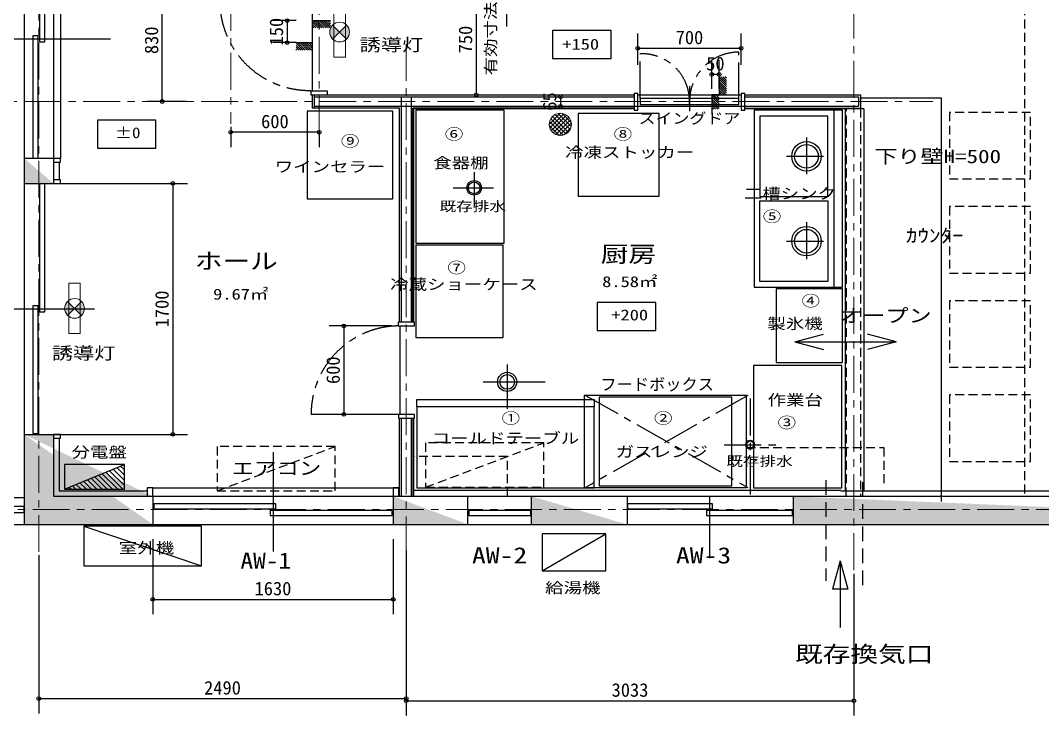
# Model space of a CAD drawing. Units: millimetres at full size, sheet at 1:50. Extents: x -32850 to 20320, y -7438 to 6543.
# Drawn here: x -26436 to -19509, y -1923 to 2786 of the extents above; entities that cross this region are included whole.
import ezdxf
from ezdxf.enums import TextEntityAlignment as Align

# ---------------------------------------------------------------- set-up
doc = ezdxf.new("R2010")
doc.units = ezdxf.units.MM
doc.header["$LTSCALE"] = 50
doc.header["$PDMODE"] = 32
doc.header["$PDSIZE"] = 25
for name, pattern in [('CHAIN1', [8, 5, -1, 1, -1]), ('DASHED1', [1.8, 1.2, -0.6]), ('DASHED2', [3, 2, -1])]:
    doc.linetypes.add(name, pattern=pattern)
doc.layers.add('0-0_0', color=7, linetype='Continuous')
doc.layers.add('0-8_8', color=6, linetype='CHAIN1', lineweight=9)
doc.layers.add('1-2_18', color=1, linetype='Continuous', lineweight=9)
doc.styles.add('ＭＳ ゴシック', font='')
doc.styles.get('ＭＳ ゴシック').set_extended_font_data('MS Gothic')

msp = doc.modelspace()

# ---------------------------------------------------------------- hatches: boundary and pattern name
at = {"layer": '1-2_18'}
for points in [[(-24320.04, 2755.18, 0.41421), (-24320.04, 2660.4), (-24272.65, 2707.79)], [(-24225.26, 2660.4, 0.41421), (-24225.26, 2755.18), (-24272.65, 2707.79)], [(-26116.41, 883.06, 0.41421), (-26116.41, 788.28), (-26069.02, 835.67)], [(-26021.63, 788.28, 0.41421), (-26021.63, 883.06), (-26069.02, 835.67)]]:
    msp.add_hatch(color=256, dxfattribs=at).paths.add_polyline_path(points)

# ---------------------------------------------------------------- linework, layer by layer
at = {"layer": '0-0_0', "linetype": 'CHAIN1'}
for p, q in [((-23139.01, 2745.01), (-23139.01, 4988.95)), ((-21566.82, 2251.76), (-21566.82, 2571.87)), ((-22236.82, 2257.3), (-22236.82, 2560.37)), ((-21901.82, 2340.64), (-21901.29, 2171.58)), ((-21109.08, 1994.17), (-21109.08, 1695.26)), ((-21244.07, 1865.8), (-20974.28, 1865.8)), ((-21109.08, 1419.17), (-21109.08, 1120.26)), ((-21244.07, 1290.8), (-20974.28, 1290.8)), ((-22606.03, 245.99), (-21506.03, -376.84)), ((-21506.03, 245.99), (-22606.03, -376.84)), ((-21491.01, 225.02), (-21491.01, -437.7)), ((-23863.51, 116.88), (-24466.09, 116.88)), ((-21665.8, -87.7), (-21306.7, -87.7))]:
    msp.add_line(p, q, dxfattribs=at)
at = {"layer": '0-0_0'}
for p, q in [((-26411.01, 4072.3), (-26411.01, 1682.3)), ((-26211.01, 3882.3), (-26211.01, 1682.3)), ((-26163.51, 3498.2), (-26163.51, 1852.07)), ((-25474.69, 2237.3), (-25474.69, 3067.3)), ((-24456.94, 2307.3), (-24456.94, 3007.3)), ((-23347.04, 3032.3), (-23347.04, 2282.3)), ((-24566.94, 2785.99), (-24728.53, 2785.99)), ((-24628.53, 2785.99), (-24628.53, 2635.99)), ((-24456.94, 2785.99), (-24334.45, 2785.99)), ((-24419, 2735.99), (-24456.94, 2773.93)), ((-24404.86, 2735.99), (-24454.86, 2785.99)), ((-24390.72, 2735.99), (-24440.72, 2785.99)), ((-24376.57, 2735.99), (-24426.57, 2785.99)), ((-24362.43, 2735.99), (-24412.43, 2785.99)), ((-24348.29, 2735.99), (-24398.29, 2785.99)), ((-24334.45, 2736.29), (-24384.15, 2785.99)), ((-24334.45, 2750.43), (-24370.01, 2785.99)), ((-24334.45, 2764.58), (-24355.86, 2785.99)), ((-24334.45, 2778.72), (-24341.72, 2785.99)), ((-24433.14, 2735.99), (-24456.94, 2759.78)), ((-24447.29, 2735.99), (-24456.94, 2745.64)), ((-26762.35, 2662.3), (-25825.96, 2662.3)), ((-24566.94, 2635.99), (-24728.53, 2635.99)), ((-24567.28, 2635.99), (-24456.94, 2635.99)), ((-24519.42, 2585.99), (-24567.28, 2633.86)), ((-24505.28, 2585.99), (-24555.28, 2635.99)), ((-24491.13, 2585.99), (-24541.13, 2635.99)), ((-24476.99, 2585.99), (-24526.99, 2635.99)), ((-24462.85, 2585.99), (-24512.85, 2635.99)), ((-24456.94, 2594.22), (-24498.71, 2635.99)), ((-24456.94, 2608.36), (-24484.56, 2635.99)), ((-24456.94, 2622.5), (-24470.42, 2635.99)), ((-22251.82, 2485.74), (-22251.82, 2698.13)), ((-21551.82, 2485.74), (-21551.82, 2698.13)), ((-24533.56, 2585.99), (-24567.28, 2619.72)), ((-24547.7, 2585.99), (-24567.28, 2605.57)), ((-24561.84, 2585.99), (-24567.28, 2591.43)), ((-22251.82, 2598.13), (-21551.82, 2598.13)), ((-21751.16, 2322.13), (-21751.16, 2520.68)), ((-21701.16, 2322.13), (-21701.16, 2520.68)), ((-21701.16, 2420.68), (-21751.16, 2420.68)), ((-21701.16, 2405.16), (-21701.16, 2283.53)), ((-21651.16, 2351.97), (-21701.16, 2401.97)), ((-21651.16, 2337.83), (-21701.16, 2387.83)), ((-21651.16, 2323.69), (-21701.16, 2373.69)), ((-21651.16, 2309.55), (-21701.16, 2359.55)), ((-21651.16, 2366.12), (-21690.21, 2405.16)), ((-21651.16, 2380.26), (-21676.06, 2405.16)), ((-21651.16, 2394.4), (-21661.92, 2405.16)), ((-21651.16, 2295.4), (-21701.16, 2345.4)), ((-21653.42, 2283.53), (-21701.16, 2331.26)), ((-21667.57, 2283.53), (-21701.16, 2317.12)), ((-21681.71, 2283.53), (-21701.16, 2302.98)), ((-21695.85, 2283.53), (-21701.16, 2288.84)), ((-25311.7, 2237.3), (-25574.69, 2237.3)), ((-24456.94, 2282.3), (-22276.82, 2282.3)), ((-24456.94, 2192.3), (-24456.94, 2282.3)), ((-24444.44, 2282.3), (-24444.44, 2192.3)), ((-24444.44, 2269.8), (-22276.82, 2269.8)), ((-23853.51, 741.88), (-23853.51, 2269.8)), ((-23788.51, 2269.8), (-23788.51, 741.88)), ((-22776.26, 2269.8), (-22776.26, 2204.8)), ((-22251.82, 2282.3), (-21551.82, 2282.3)), ((-21701.16, 2232.27), (-21751.16, 2282.27)), ((-21701.16, 2218.13), (-21751.16, 2268.13)), ((-21701.16, 2203.98), (-21751.16, 2253.98)), ((-21701.16, 2189.84), (-21751.16, 2239.84)), ((-21710.59, 2185.13), (-21751.16, 2225.7)), ((-21701.16, 2246.41), (-21738.28, 2283.53)), ((-21701.16, 2260.55), (-21724.14, 2283.53)), ((-21701.16, 2274.69), (-21709.99, 2283.53)), ((-21526.82, 2282.3), (-20743.01, 2282.3)), ((-20743.01, 2282.3), (-20743.01, 2188.3)), ((-20194.99, 2258.96), (-20743.01, 2258.96)), ((-20194.99, -472.7), (-20194.99, 2258.96)), ((-23866.01, 2192.3), (-24456.94, 2192.3)), ((-24444.44, 2204.8), (-20755.51, 2204.8)), ((-23866.01, 741.88), (-23866.01, 2192.3)), ((-22276.82, 2192.3), (-23776.01, 2192.3)), ((-23776.01, 741.88), (-23776.01, 2192.3)), ((-22276.82, 2188.3), (-23772.01, 2188.3)), ((-23772.01, 2188.3), (-23772.01, 741.88)), ((-21724.74, 2185.13), (-21751.16, 2211.56)), ((-21738.88, 2185.13), (-21751.16, 2197.41)), ((-21526.82, 2192.3), (-20743.01, 2192.3)), ((-20720.32, 2188.3), (-21526.82, 2188.3)), ((-20924.08, 2178.3), (-20924.08, 978.3)), ((-20847.01, 2188.3), (-20847.01, -400.2)), ((-20720.32, 2188.3), (-20720.32, -400.2)), ((-25011.01, 2064.81), (-25011.01, 1929)), ((-24411.01, 2029), (-25011.01, 2029)), ((-24411.01, 2036), (-24411.01, 1929)), ((-26411.01, 1852.3), (-26211.01, 1852.3)), ((-26173.51, 1827.07), (-26173.51, 1707.49)), ((-23361.01, 1758.93), (-23361.01, 1527.3)), ((-26411.01, 1682.3), (-26211.01, 1682.3)), ((-26411.01, 1682.3), (-26411.01, -17.7)), ((-26211.01, 1682.3), (-25303.79, 1682.3)), ((-25403.79, 1682.3), (-25403.79, -17.7)), ((-23503.6, 1652.3), (-23230.13, 1652.3)), ((-26715.32, 832.3), (-25933.38, 832.3)), ((-23921.01, 716.88), (-24343.8, 716.88)), ((-24243.8, 716.88), (-24243.8, 116.88)), ((-23863.51, 116.88), (-23863.51, 716.88)), ((-21187.93, 609.58), (-20994.74, 661.34)), ((-20501.71, 609.58), (-20694.9, 661.34)), ((-21187.93, 609.58), (-20994.74, 557.82)), ((-23137.53, 455.99), (-23137.53, 154.35)), ((-23300.68, 337.49), (-22880.53, 337.49)), ((-22548.87, 218.8), (-22548.87, 168.8)), ((-23921.01, 116.88), (-24343.8, 116.88)), ((-23866.01, -437.7), (-23866.01, 91.88)), ((-23853.51, -437.7), (-23853.51, 91.88)), ((-23788.51, 91.88), (-23788.51, -437.7)), ((-23776.01, 91.88), (-23776.01, -431.6)), ((-23772.01, 91.88), (-23772.01, -437.7)), ((-26411.01, -17.7), (-26411.01, -627.7)), ((-26411.01, -17.7), (-26211.01, -17.7)), ((-26211.01, -17.7), (-25303.79, -17.7)), ((-26211.01, -17.7), (-26211.01, -437.7)), ((-26173.51, -42.7), (-26173.51, -400.2)), ((-24724.02, -138.66), (-24724.02, -811.3)), ((-26137.33, -390.2), (-25730.89, -222.33)), ((-25741.29, -390.2), (-25857.06, -274.44)), ((-25730.89, -365.25), (-25832.04, -264.11)), ((-25730.89, -329.9), (-25807.01, -253.77)), ((-25730.89, -294.54), (-25781.99, -243.44)), ((-25730.89, -259.19), (-25756.97, -233.1)), ((-25730.89, -223.83), (-25731.95, -222.77)), ((-25953.43, -390.2), (-26007.18, -336.45)), ((-25918.07, -390.2), (-25982.16, -326.11)), ((-25882.72, -390.2), (-25957.14, -315.78)), ((-25847.36, -390.2), (-25932.12, -305.44)), ((-25812.01, -390.2), (-25907.1, -295.11)), ((-25776.65, -390.2), (-25882.08, -284.77)), ((-26173.51, -400.2), (-25577.68, -400.2)), ((-26130.2, -390.2), (-26132.29, -388.12)), ((-26094.85, -390.2), (-26107.26, -377.79)), ((-26059.49, -390.2), (-26082.24, -367.45)), ((-26024.14, -390.2), (-26057.22, -357.12)), ((-25988.78, -390.2), (-26032.2, -346.78)), ((-25539.02, -380.2), (-23866.01, -380.2)), ((-23772.01, -396.2), (-20876.01, -396.2)), ((-20876.01, -400.2), (-16908.51, -400.2)), ((-26411.01, -447.7), (-29175.98, -447.7)), ((-26211.01, -437.7), (-16871.01, -437.7)), ((-25539.02, -437.7), (-25539.02, -627.7)), ((-23909.02, -437.7), (-23909.02, -627.7)), ((-23402.99, -627.7), (-23402.99, -437.7)), ((-22972.99, -627.7), (-22972.99, -437.7)), ((-22324.99, -437.7), (-22324.99, -627.7)), ((-21765.89, -437.7), (-21765.89, -857.42)), ((-21199.99, -437.7), (-21199.99, -627.7)), ((-29061.73, -547.7), (-26411.01, -547.7)), ((-26411.01, -627.7), (-16661.75, -627.7)), ((-26007.15, -639.17), (-25207.62, -909.17)), ((-22899.09, -942.32), (-22469.09, -692.32)), ((-25539.02, -727.7), (-25539.02, -1235.63)), ((-23909.02, -727.7), (-23909.02, -1235.63)), ((-23821.01, -803.76), (-23821.01, -1907.99)), ((-26311.01, -836.68), (-26311.01, -1907.99)), ((-20881, -874.35), (-20932.76, -1067.53)), ((-20881, -874.35), (-20829.24, -1067.53)), ((-20881, -874.35), (-20881, -1325.31)), ((-23821.01, -963.39), (-23821.01, -1922.99)), ((-20788.01, -963.39), (-20788.01, -1922.99)), ((-20829.24, -1067.53), (-20932.76, -1067.53)), ((-25539.02, -1135.63), (-23909.02, -1135.63)), ((-26311.01, -1807.99), (-23821.01, -1807.99)), ((-23821.01, -1822.99), (-20788.01, -1822.99))]:
    msp.add_line(p, q, dxfattribs=at)
at = {"layer": '0-0_0', "linetype": 'DASHED1'}
for p, q in [((-19631.09, 3872.3), (-19631.09, -437.7)), ((-20838.99, -437.7), (-20837.01, 2188.3)), ((-20743, 2188.3), (-20743, -437.7)), ((-25103.25, -400.2), (-24303.25, -100.2)), ((-23689.89, -375.46), (-22889.89, -75.46))]:
    msp.add_line(p, q, dxfattribs=at)
at = {"layer": '0-0_0', "linetype": 'DASHED2'}
for p, q in [((-20978.88, -327.76), (-20978.88, -1009.14)), ((-20728.88, -341.3), (-20728.88, -1040.72))]:
    msp.add_line(p, q, dxfattribs=at)
at = {"layer": '0-0_0'}
for points in [[(-26306.01, 2642.3), (-26271.01, 2642.3), (-26271.01, 3472.3), (-26306.01, 3472.3)], [(-22829.16, 2528.1), (-22432.99, 2528.1), (-22432.99, 2718.66), (-22829.16, 2718.66)], [(-26351.01, 1852.3), (-26316.01, 1852.3), (-26316.01, 2682.3), (-26351.01, 2682.3)], [(-24466.94, 2282.3), (-24355.08, 2282.3), (-24355.08, 2307.3), (-24466.94, 2307.3)], [(-22276.82, 2178.3), (-22251.82, 2178.3), (-22251.82, 2292.3), (-22276.82, 2292.3)], [(-21551.82, 2178.3), (-21526.82, 2178.3), (-21526.82, 2292.3), (-21551.82, 2292.3)], [(-22236.82, 2217.3), (-21901.82, 2217.3), (-21901.82, 2257.3), (-22236.82, 2257.3)], [(-21901.82, 2217.3), (-21566.82, 2217.3), (-21566.82, 2257.3), (-21901.82, 2257.3)], [(-24492, 1577.39), (-23912, 1577.39), (-23912, 2172.39), (-24492, 2172.39)], [(-23757.01, 1278.3), (-23157.01, 1278.3), (-23157.01, 2178.3), (-23757.01, 2178.3)], [(-22656.84, 1596.14), (-22107.84, 1596.14), (-22107.84, 2156.14), (-22656.84, 2156.14)], [(-21464.08, 978.3), (-20864.08, 978.3), (-20864.08, 2178.3), (-21464.08, 2178.3)], [(-25913.63, 1921.3), (-25517.45, 1921.3), (-25517.45, 2111.86), (-25913.63, 2111.86)], [(-21424.08, 1593.3), (-20964.08, 1593.3), (-20964.08, 2138.3), (-21424.08, 2138.3)], [(-26211.01, 1827.07), (-26163.51, 1827.07), (-26163.51, 1852.07), (-26211.01, 1852.07)], [(-26306.01, 812.3), (-26271.01, 812.3), (-26271.01, 1679.98), (-26306.01, 1679.98)], [(-26211.01, 1682.49), (-26163.51, 1682.49), (-26163.51, 1707.49), (-26211.01, 1707.49)], [(-21424.08, 1563.3), (-20964.08, 1563.3), (-20964.08, 1018.3), (-21424.08, 1018.3)], [(-23757.01, 637.3), (-23164.01, 637.3), (-23164.01, 1263.3), (-23757.01, 1263.3)], [(-21315.17, 468.3), (-20865.17, 468.3), (-20865.17, 968.3), (-21315.17, 968.3)], [(-26351.01, -13.08), (-26316.01, -13.08), (-26316.01, 852.3), (-26351.01, 852.3)], [(-22526.46, 685.09), (-22130.28, 685.09), (-22130.28, 875.66), (-22526.46, 875.66)], [(-23876.01, 716.88), (-23764.51, 716.88), (-23764.51, 741.88), (-23876.01, 741.88)], [(-21468.42, -381.2), (-20868.42, -381.2), (-20868.42, 448.8), (-21468.42, 448.8)], [(-22614.98, -376.84), (-21514.98, -376.84), (-21514.98, 245.99), (-22614.98, 245.99)], [(-22514.98, -366.2), (-21614.98, -366.2), (-21614.98, 233.8), (-22514.98, 233.8)], [(-23748.87, -381.2), (-22548.87, -381.2), (-22548.87, 168.8), (-23748.87, 168.8)], [(-23873.51, 91.88), (-23764.51, 91.88), (-23764.51, 116.88), (-23873.51, 116.88)], [(-26211.01, -42.7), (-26163.51, -42.7), (-26163.51, -17.7), (-26211.01, -17.7)], [(-26137.33, -390.2), (-25730.89, -390.2), (-25730.89, -222.33), (-26137.33, -222.33)], [(-25577.68, -437.7), (-25539.02, -437.7), (-25539.02, -380.2), (-25577.68, -380.2)], [(-23909.02, -437.7), (-23870.37, -437.7), (-23870.37, -380.2), (-23909.02, -380.2)], [(-25532.26, -522.7), (-24704.02, -522.7), (-24704.02, -487.7), (-25532.26, -487.7)], [(-24744.02, -567.7), (-23917.57, -567.7), (-23917.57, -532.7), (-24744.02, -532.7)], [(-23397.22, -567.7), (-22977.95, -567.7), (-22977.95, -532.7), (-23397.22, -532.7)], [(-22322.8, -522.7), (-21745.89, -522.7), (-21745.89, -487.7), (-22322.8, -487.7)], [(-21785.89, -567.7), (-21203.96, -567.7), (-21203.96, -532.7), (-21785.89, -532.7)], [(-26007.15, -639.17), (-26007.15, -909.17), (-25207.62, -909.17), (-25207.62, -639.17)], [(-22899.09, -942.32), (-22469.09, -942.32), (-22469.09, -692.32), (-22899.09, -692.32)]]:
    msp.add_lwpolyline(points, close=True, dxfattribs=at)
for points in [[(-21701.16, 2283.53), (-21751.16, 2283.53), (-21751.16, 2151.77)], [(-21526.82, 2269.8), (-20755.51, 2269.8), (-20755.51, 2204.8)], [(-21187.93, 609.58), (-20501.71, 609.58), (-20694.9, 557.82)], [(-23748.87, 168.8), (-23748.87, 218.8), (-22548.87, 218.8)], [(-29175.98, -447.7), (-29175.98, -627.7), (-26411.01, -627.7)], [(-26411.01, -547.7), (-26411.01, -507.7), (-29061.73, -507.7)]]:
    msp.add_lwpolyline(points, dxfattribs=at)
at = {"layer": '0-0_0', "linetype": 'DASHED1'}
for points in [[(-20140.63, 1713.18), (-19590.63, 1713.18), (-19590.63, 2163.18), (-20140.63, 2163.18)], [(-20140.63, 1075.18), (-19590.63, 1075.18), (-19590.63, 1525.18), (-20140.63, 1525.18)], [(-20140.63, 437.19), (-19590.63, 437.19), (-19590.63, 887.19), (-20140.63, 887.19)], [(-20140.63, -200.81), (-19590.63, -200.81), (-19590.63, 249.19), (-20140.63, 249.19)], [(-25103.25, -400.2), (-24303.25, -400.2), (-24303.25, -100.2), (-25103.25, -100.2)], [(-23689.89, -375.46), (-22889.89, -375.46), (-22889.89, -75.46), (-23689.89, -75.46)]]:
    msp.add_lwpolyline(points, close=True, dxfattribs=at)
for points in [[(-21514.98, -107.45), (-20584.8, -107.45), (-20584.8, -372)], [(-23134.21, -437.7), (-23134.21, -167.08), (-23772.01, -167.08)]]:
    msp.add_lwpolyline(points, dxfattribs=at)
at = {"layer": '0-0_0'}
for centre, radius in [((-21109.08, 1865.8), 100), ((-21109.08, 1865.8), 80), ((-23361.01, 1652.3), 50), ((-23361.01, 1652.3), 40), ((-21109.08, 1290.8), 100), ((-21109.08, 1290.8), 80), ((-23137.53, 337.49), 65), ((-23137.53, 337.49), 50), ((-21491.01, -87.7), 30), ((-21491.01, -87.7), 25)]:
    msp.add_circle(centre, radius, dxfattribs=at)
at = {"layer": '0-0_0', "linetype": 'CHAIN1'}
for centre, radius, start, end in [((-24476.94, 2920.3), 608, 180, 270.96142), ((-21566.82, 2237.3), 334.58, 90, 180), ((-22224.69, 2237.3), 323.3, 0, 92.14917), ((-23866.01, 116.88), 600.08, 90.95484, 180)]:
    msp.add_arc(centre, radius, start, end, dxfattribs=at)
at = {"layer": '0-0_0'}
for p in [(-24628.53, 2785.99), (-24628.53, 2635.99), (-22251.82, 2598.13), (-21551.82, 2598.13), (-21751.16, 2420.68), (-21701.16, 2420.68), (-23347.04, 2282.3), (-25474.69, 2237.3), (-22776.26, 2269.8), (-22776.26, 2204.8), (-25011.01, 2029), (-24411.01, 2029), (-25403.79, 1682.3), (-24243.8, 716.88), (-24243.8, 116.88), (-25403.79, -17.7), (-25539.02, -1135.63), (-23909.02, -1135.63), (-26311.01, -1807.99), (-23821.01, -1807.99), (-23821.01, -1822.99), (-20788.01, -1822.99)]:
    msp.add_point(p, dxfattribs=at)
for points in [[(-26411.01, 1852.3), (-26211.01, 1682.3), (-26411.01, 1682.3)], [(-26411.01, -17.7), (-25539.02, -627.7), (-26411.01, -627.7)], [(-26411.01, -17.7), (-25539.02, -437.7), (-26211.01, -17.7), (-26211.01, -437.7)], [(-23909.02, -437.7), (-23402.99, -627.7), (-23909.02, -627.7)], [(-22972.99, -437.7), (-22324.99, -627.7), (-22972.99, -627.7)], [(-21199.99, -437.7), (-16671.01, -627.7), (-21199.99, -627.7)]]:
    msp.add_solid(points, dxfattribs=at)
at = {"layer": '0-8_8'}
for p, q in [((-25011.01, 4966.14), (-25011.01, 2086.62)), ((-26311.01, 4235.69), (-26311.01, -1267.13)), ((-24411.01, 2024.88), (-24411.01, 3221.79)), ((-20788.01, 2913.13), (-20788.01, -1707.27)), ((-23821.01, -823.46), (-23821.01, 2666.55)), ((-28410.38, 2237.3), (-20253.6, 2237.3)), ((-29552.51, -527.7), (-14546.22, -527.7))]:
    msp.add_line(p, q, dxfattribs=at)
at = {"layer": '1-2_18'}
for p, q in [((-24320.04, 2755.18), (-24225.26, 2660.4)), ((-24225.26, 2755.18), (-24320.04, 2660.4)), ((-22852.34, 2082.17), (-22777.21, 2157.3)), ((-22848.27, 2057.95), (-22752.99, 2153.24)), ((-22711.22, 2046.88), (-22812.75, 2148.41)), ((-22703.77, 2067.71), (-22791.92, 2155.87)), ((-22703.56, 2095.78), (-22763.85, 2156.08)), ((-22758.82, 2009.62), (-22850.01, 2100.82)), ((-22738.84, 2017.93), (-22841.7, 2120.79)), ((-22841.24, 2121.55), (-22816.59, 2146.21)), ((-22838.73, 2039.22), (-22734.25, 2143.69)), ((-22723.11, 2030.48), (-22829.15, 2136.52)), ((-22825.15, 2024.51), (-22719.55, 2130.11)), ((-22807.67, 2013.71), (-22708.74, 2112.63)), ((-22785.36, 2007.73), (-22702.77, 2090.32)), ((-22785.19, 2007.71), (-22851.92, 2074.44)), ((-22753.68, 2011.13), (-22706.16, 2058.64)), ((-26116.41, 883.06), (-26021.63, 788.28)), ((-26021.63, 883.06), (-26116.41, 788.28))]:
    msp.add_line(p, q, dxfattribs=at)
for points in [[(-24311.78, 2538), (-24233.52, 2538), (-24233.52, 2877.58), (-24311.78, 2877.58)], [(-26108.15, 665.88), (-26029.89, 665.88), (-26029.89, 1005.46), (-26108.15, 1005.46)]]:
    msp.add_lwpolyline(points, close=True, dxfattribs=at)
for centre, radius in [((-24272.65, 2707.79), 67.02), ((-22777.34, 2082.3), 75), ((-26069.02, 835.67), 67.02)]:
    msp.add_circle(centre, radius, dxfattribs=at)

# ---------------------------------------------------------------- texts
at = {"layer": '0-0_0', "style": 'ＭＳ ゴシック', "width": 1.25}
msp.add_text('有効寸法', height=73.31, rotation=90, dxfattribs=at).set_placement((-23190.32, 2414.27), align=Align.BOTTOM_LEFT)
at = {"layer": '0-0_0', "style": 'ＭＳ ゴシック'}
for s, p in [('150', (-24628.53, 2617.24)), ('830', (-25474.69, 2558.55)), ('750', (-23347.04, 2563.55)), ('65', (-22776.26, 2174.8)), ('1700', (-25403.79, 707.3)), ('600', (-24243.8, 323.13))]:
    msp.add_text(s, height=91.64, rotation=90, dxfattribs=at).set_placement(p, align=Align.BOTTOM_LEFT)
for s, height, p in [('700', 91.64, (-21995.57, 2598.13)), ('50', 91.64, (-21788.66, 2420.68)), ('600', 91.64, (-24804.76, 2029)), ('フードボックス', 80.65, (-22506.01, 256.49)), ('1630', 91.64, (-24849.02, -1135.63)), ('2490', 91.64, (-25191.01, -1807.99)), ('3033', 91.64, (-22429.51, -1822.99))]:
    msp.add_text(s, height=height, dxfattribs=at).set_placement(p, align=Align.BOTTOM_LEFT)
for s, height, width, p in [('+150', 73.31, 1.25, (-22763.52, 2566.55)), ('スイングドア', 73.31, 1.15, (-22247.24, 2064.43)), ('±0', 73.31, 1.15, (-25794.31, 1966.73)), ('⑨', 73.31, 1.25, (-24264.29, 1909.89)), ('⑥', 73.31, 1.25, (-23559.89, 1957.43)), ('⑧', 73.31, 1.25, (-22415.51, 1957.43)), ('冷凍ストッカー', 73.31, 1.25, (-22744.59, 1834.01)), ('下り壁H=500', 91.64, 1.25, (-20648.7, 1792.03)), ('ワインセラー', 73.31, 1.25, (-24712.87, 1736.8)), ('食器棚', 73.31, 1.25, (-23638.2, 1762.64)), ('二槽シンク', 73.31, 1.25, (-21533.61, 1555.04)), ('既存排水', 65.98, 1.25, (-23595.11, 1474.3)), ('⑤', 73.31, 1.25, (-21405.11, 1399.63)), ('ｶｳﾝﾀｰ', 91.64, 1.25, (-20435.15, 1255.62)), ('厨房', 110, 1.25, (-22503.38, 1115.41)), ('ホール', 110, 1.25, (-25254.13, 1068.27)), ('⑦', 73.31, 1.25, (-23542.36, 1052.67)), ('冷蔵ショーケース', 73.31, 1.25, (-23930.36, 939.68)), ('8.58㎡', 73.31, 1.25, (-22493.44, 957.88)), ('9.67㎡', 73.31, 1.25, (-25129.88, 873.02)), ('④', 73.31, 1.25, (-21142.47, 827.74)), ('オープン', 91.64, 1.25, (-20886.1, 713.5)), ('+200', 73.31, 1.25, (-22431.46, 732.47)), ('製氷機', 73.31, 1.25, (-21373.97, 674.1)), ('作業台', 73.31, 1.25, (-21372.2, 156.68)), ('①', 73.31, 1.25, (-23174.71, 32.89)), ('②', 73.31, 1.25, (-22141.98, 32.89)), ('③', 73.31, 1.25, (-21304.63, 3)), ('コールドテーブル', 73.31, 1.25, (-23649.11, -102.51)), ('分電盤', 73.31, 1.25, (-26089.43, -197.27)), ('ガスレンジ', 73.31, 1.25, (-22402.63, -194.7)), ('エアコン', 89.08, 1.25, (-25004.53, -318.93)), ('既存排水', 65.98, 1.25, (-21652.51, -252.46)), ('室外機', 73.31, 1.25, (-25768.78, -846.03)), ('AW-1', 110, 1.15, (-24944.97, -961.3)), ('AW-2', 110, 1.25, (-23375.74, -925.61)), ('AW-3', 110, 1.25, (-21993.5, -925.61)), ('給湯機', 73.31, 1.25, (-22879.91, -1116.16)), ('既存換気口', 110, 1.25, (-21186.28, -1594.8))]:
    msp.add_text(s, height=height, dxfattribs=dict(at, width=width)).set_placement(p, align=Align.BOTTOM_LEFT)
at = {"layer": '1-2_18', "style": 'ＭＳ ゴシック', "width": 1.25}
for p in [(-24136.97, 2554.17), (-26223.07, 464.79)]:
    msp.add_text('誘導灯', height=84.31, dxfattribs=at).set_placement(p, align=Align.BOTTOM_LEFT)

doc.saveas('drawing.dxf')
